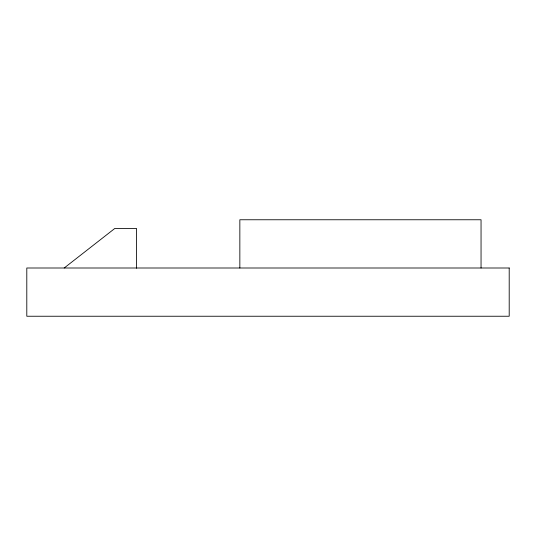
<?xml version="1.0" encoding="UTF-8"?>
<svg xmlns="http://www.w3.org/2000/svg" width="536" height="536" viewBox="0 0 536 536"><rect width="100%" height="100%" fill="white"/><g stroke="black" fill="none" stroke-linecap="round" stroke-linejoin="round"><path stroke-width="0.8" d="M64.193 268L114.818 228.443L136.526 228.443L136.526 268.228M481.047 268L481.047 219.76L239.847 219.76L239.847 268M509.2 268L26.8 268L26.8 316.24L509.2 316.24L509.2 268"/></g></svg>
